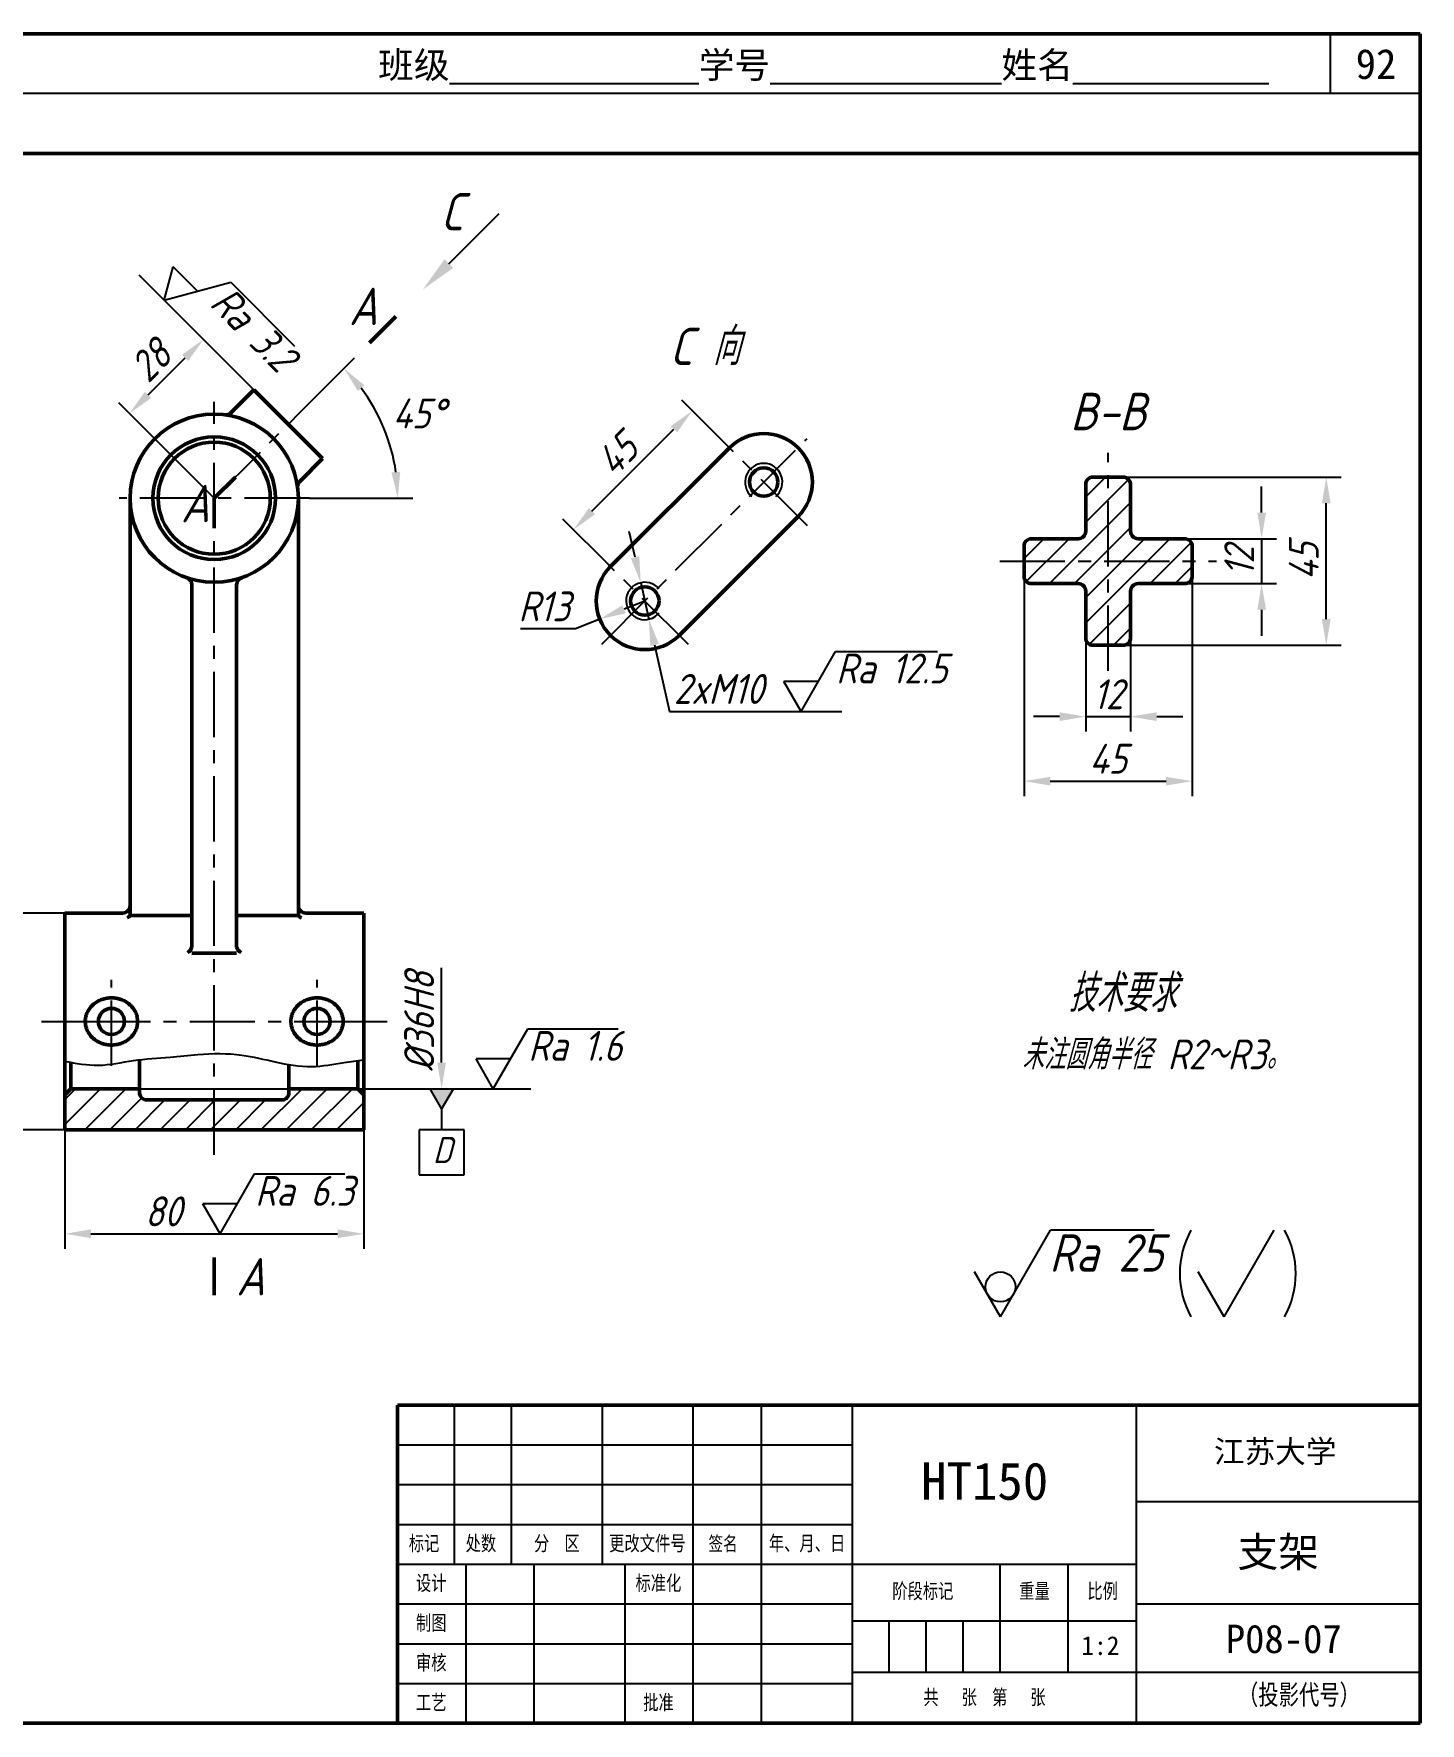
# Model space of a CAD drawing. Header units: millimetres. Extents: x 0 to 322, y 0 to 226.
# Drawn here: x 136.6 to 322, y 0 to 226 of the extents above; entities that cross this region are included whole.
import ezdxf

# ---------------------------------------------------------------- set-up
doc = ezdxf.new("R2010")
doc.units = ezdxf.units.MM
doc.header["$LTSCALE"] = 0.275
doc.linetypes.add('CENTER', pattern=[50.8, 31.75, -6.35, 6.35, -6.35])
for name, color, linetype in [('尺寸层', 7, 'Continuous'), ('点画线层', 7, 'CENTER'), ('细实线层', 7, 'Continuous')]:
    doc.layers.add(name, color=color, linetype=linetype)
doc.layers.add('粗实线层', color=7, linetype='Continuous', lineweight=50)
doc.styles.get("Standard").update_dxf_attribs({"font": 'gbeitc.shx', "height": 4, "bigfont": 'gbcbig.shx'})
doc.styles.add('宋体', font='SimSun.ttf', dxfattribs={"height": 3.5})
doc.dimstyles.new('ISO-25', dxfattribs={"dimtxt": 4, "dimasz": 3.5, "dimexe": 2, "dimexo": 0, "dimgap": 1, "dimtad": 1, "dimtoh": 1, "dimdsep": 46, "dimtxsty": 'Standard', "dimcen": 0, "dimclrd": 256, "dimclre": 256, "dimclrt": 256, "dimadec": 0, "dimazin": 0, "dimtfac": 1, "dimtmove": 0, "dimatfit": 2, "dimfxl": 0, "dimlwd": -1, "dimlwe": -1, "dimarcsym": 0})
doc.dimstyles.new('ISO-25$2', dxfattribs={"dimtxt": 4, "dimasz": 3.5, "dimexe": 2, "dimexo": 0, "dimgap": 1, "dimtad": 2, "dimtih": 1, "dimtoh": 1, "dimdsep": 46, "dimtxsty": 'Standard', "dimcen": 0, "dimclrd": 256, "dimclre": 256, "dimclrt": 256, "dimadec": 0, "dimazin": 0, "dimtfac": 1, "dimtmove": 0, "dimatfit": 2, "dimfxl": 0, "dimlwd": -1, "dimlwe": -1, "dimarcsym": 0})

# ---------------------------------------------------------------- blocks, each defined once
blk = doc.blocks.new('*D25')
at = {"layer": 'Defpoints', "color": 0, "transparency": 16777216}
for p in [(290.51, 158.45), (290.51, 152.45), (300.79, 152.45)]:
    blk.add_point(p, dxfattribs=at)
at = {"layer": '尺寸层', "transparency": 16777216}
for p, q in [((300.79, 161.95), (300.79, 165.45)), ((290.51, 158.45), (302.79, 158.45)), ((300.79, 158.45), (300.79, 152.45)), ((290.51, 152.45), (302.79, 152.45)), ((300.79, 148.95), (300.79, 145.45))]:
    blk.add_line(p, q, dxfattribs=at)
for points in [[(300.21, 161.95), (301.38, 161.95), (300.79, 158.45)], [(300.21, 148.95), (301.38, 148.95), (300.79, 152.45)]]:
    blk.add_solid(points, dxfattribs=at)
at = {"layer": '尺寸层', "transparency": 16777216, "insert": (297.79, 155.45), "char_height": 4, "attachment_point": 5, "rotation": 90}
blk.add_mtext('12', dxfattribs=at)
blk = doc.blocks.new('*D26')
at = {"layer": 'Defpoints', "color": 0, "transparency": 16777216}
for p in [(277.26, 145.2), (283.26, 145.2), (283.26, 134.65)]:
    blk.add_point(p, dxfattribs=at)
at = {"layer": '尺寸层', "transparency": 16777216}
for p, q in [((277.26, 145.2), (277.26, 132.65)), ((283.26, 145.2), (283.26, 132.65)), ((273.76, 134.65), (270.26, 134.65)), ((277.26, 134.65), (283.26, 134.65)), ((286.76, 134.65), (290.26, 134.65))]:
    blk.add_line(p, q, dxfattribs=at)
for points in [[(273.76, 135.24), (273.76, 134.07), (277.26, 134.65)], [(286.76, 135.24), (286.76, 134.07), (283.26, 134.65)]]:
    blk.add_solid(points, dxfattribs=at)
at = {"layer": '尺寸层', "transparency": 16777216, "insert": (280.26, 137.65), "char_height": 4, "attachment_point": 5}
blk.add_mtext('12', dxfattribs=at)
blk = doc.blocks.new('*D27')
at = {"layer": 'Defpoints', "color": 0, "transparency": 16777216}
for p in [(269.01, 153.45), (291.51, 153.45), (291.51, 126.02)]:
    blk.add_point(p, dxfattribs=at)
at = {"layer": '尺寸层', "transparency": 16777216}
for p, q in [((269.01, 153.45), (269.01, 124.02)), ((291.51, 153.45), (291.51, 124.02)), ((272.51, 126.02), (288.01, 126.02))]:
    blk.add_line(p, q, dxfattribs=at)
for points in [[(272.51, 126.6), (272.51, 125.44), (269.01, 126.02)], [(288.01, 126.6), (288.01, 125.44), (291.51, 126.02)]]:
    blk.add_solid(points, dxfattribs=at)
at = {"layer": '尺寸层', "transparency": 16777216, "insert": (280.26, 129.02), "char_height": 4, "attachment_point": 5}
blk.add_mtext('45', dxfattribs=at)
blk = doc.blocks.new('*D28')
at = {"layer": 'Defpoints', "color": 0, "transparency": 16777216}
for p in [(282.26, 166.7), (309.43, 166.7), (282.26, 144.2)]:
    blk.add_point(p, dxfattribs=at)
at = {"layer": '尺寸层', "transparency": 16777216}
for p, q in [((282.26, 166.7), (311.43, 166.7)), ((309.43, 147.7), (309.43, 163.2)), ((282.26, 144.2), (311.43, 144.2))]:
    blk.add_line(p, q, dxfattribs=at)
for points in [[(308.85, 163.2), (310.02, 163.2), (309.43, 166.7)], [(308.85, 147.7), (310.02, 147.7), (309.43, 144.2)]]:
    blk.add_solid(points, dxfattribs=at)
at = {"layer": '尺寸层', "transparency": 16777216, "insert": (306.43, 155.45), "char_height": 4, "attachment_point": 5, "rotation": 90}
blk.add_mtext('45', dxfattribs=at)
blk = doc.blocks.new('*D35')
at = {"layer": 'Defpoints', "color": 0, "transparency": 16777216}
for p in [(224.65, 175.57), (229.59, 170.63), (213.68, 154.72)]:
    blk.add_point(p, dxfattribs=at)
at = {"layer": '尺寸层', "transparency": 16777216}
for p, q in [((229.59, 170.63), (223.24, 176.99)), ((211.21, 162.14), (222.17, 173.1)), ((213.68, 154.72), (207.33, 161.08))]:
    blk.add_line(p, q, dxfattribs=at)
for points in [[(221.76, 173.51), (222.59, 172.69), (224.65, 175.57)], [(210.8, 162.55), (211.63, 161.73), (208.74, 159.66)]]:
    blk.add_solid(points, dxfattribs=at)
at = {"layer": '尺寸层', "transparency": 16777216, "insert": (214.57, 169.74), "char_height": 4, "attachment_point": 5, "rotation": 45}
blk.add_mtext('45', dxfattribs=at)
blk = doc.blocks.new('*D37')
at = {"layer": 'Defpoints', "color": 0, "transparency": 16777216}
for p in [(217.74, 152.56), (218.82, 147.68)]:
    blk.add_point(p, dxfattribs=at)
at = {"layer": '尺寸层', "transparency": 16777216}
for p, q in [((216.97, 155.98), (216.21, 159.4)), ((217.74, 152.56), (218.82, 147.68)), ((219.59, 144.27), (221.57, 135.36)), ((221.57, 135.36), (233.74, 135.36))]:
    blk.add_line(p, q, dxfattribs=at)
for points in [[(217.54, 156.11), (216.41, 155.85), (217.74, 152.56)], [(220.16, 144.39), (219.02, 144.14), (218.82, 147.68)]]:
    blk.add_solid(points, dxfattribs=at)
at = {"layer": '尺寸层', "transparency": 16777216, "insert": (228.16, 138.36), "char_height": 4, "attachment_point": 5}
blk.add_mtext('2xM10', dxfattribs=at)
blk = doc.blocks.new('*D38')
at = {"layer": 'Defpoints', "color": 0, "transparency": 16777216}
for p in [(218.28, 150.12), (212.25, 147.7)]:
    blk.add_point(p, dxfattribs=at)
at = {"layer": '尺寸层', "transparency": 16777216}
for p, q in [((218.28, 150.12), (215.5, 149.01)), ((212.25, 147.7), (209, 146.4)), ((209, 146.4), (201.67, 146.4))]:
    blk.add_line(p, q, dxfattribs=at)
blk.add_solid([(215.28, 149.55), (215.71, 148.46), (212.25, 147.7)], dxfattribs=at)
at = {"layer": '尺寸层', "transparency": 16777216, "insert": (204.83, 149.4), "char_height": 4, "attachment_point": 5}
blk.add_mtext('R13', dxfattribs=at)
blk = doc.blocks.new('*D39')
at = {"layer": 'Defpoints', "color": 0, "transparency": 16777216}
for p in [(172.27, 175.46), (184.4, 170.23), (147.97, 163.87), (160.69, 163.87), (173.45, 163.87)]:
    blk.add_point(p, dxfattribs=at)
at = {"layer": '尺寸层', "transparency": 16777216}
for p, q in [((172.27, 175.46), (179.46, 182.65)), ((173.45, 163.87), (187.24, 163.87))]:
    blk.add_line(p, q, dxfattribs=at)
blk.add_arc((160.69, 163.87), 24.55, 8.1761, 36.8239, dxfattribs=at)
for points in [[(179.9, 178.21), (180.78, 178.97), (178.05, 181.23)], [(185.57, 167.41), (184.4, 167.32), (185.24, 163.87)]]:
    blk.add_solid(points, dxfattribs=at)
at = {"layer": '尺寸层', "transparency": 16777216, "insert": (188.05, 175.21), "char_height": 4, "attachment_point": 5}
blk.add_mtext('45°', dxfattribs=at)
blk = doc.blocks.new('*D40')
at = {"layer": 'Defpoints', "color": 0, "transparency": 16777216}
for p in [(159.25, 185.11), (170.59, 173.77), (160.69, 163.87)]:
    blk.add_point(p, dxfattribs=at)
at = {"layer": '尺寸层', "transparency": 16777216}
for p, q in [((170.59, 173.77), (157.84, 186.52)), ((151.83, 177.69), (156.78, 182.63)), ((160.69, 163.87), (147.94, 176.62))]:
    blk.add_line(p, q, dxfattribs=at)
for points in [[(156.36, 183.05), (157.19, 182.22), (159.25, 185.11)], [(151.41, 178.1), (152.24, 177.27), (149.35, 175.21)]]:
    blk.add_solid(points, dxfattribs=at)
at = {"layer": '尺寸层', "transparency": 16777216, "insert": (152.18, 182.28), "char_height": 4, "attachment_point": 5, "rotation": 45}
blk.add_mtext('28', dxfattribs=at)
blk = doc.blocks.new('*D41')
at = {"layer": 'Defpoints', "color": 0, "transparency": 16777216}
for p in [(140.69, 79.37), (180.69, 79.37), (180.69, 65.47)]:
    blk.add_point(p, dxfattribs=at)
at = {"layer": '尺寸层', "transparency": 16777216}
for p, q in [((140.69, 79.37), (140.69, 63.47)), ((180.69, 79.37), (180.69, 63.47)), ((144.19, 65.47), (177.19, 65.47))]:
    blk.add_line(p, q, dxfattribs=at)
for points in [[(144.19, 66.06), (144.19, 64.89), (140.69, 65.47)], [(177.19, 66.06), (177.19, 64.89), (180.69, 65.47)]]:
    blk.add_solid(points, dxfattribs=at)
at = {"layer": '尺寸层', "transparency": 16777216, "insert": (153.87, 68.47), "char_height": 4, "attachment_point": 5}
blk.add_mtext('80', dxfattribs=at)
blk = doc.blocks.new('*D44')
at = {"layer": 'Defpoints', "color": 0, "transparency": 16777216}
for p in [(132.22, 108.37), (140.69, 108.37), (140.69, 79.37)]:
    blk.add_point(p, dxfattribs=at)
at = {"layer": '尺寸层', "transparency": 16777216}
for p, q in [((140.69, 108.37), (130.22, 108.37)), ((132.22, 82.87), (132.22, 104.87)), ((140.69, 79.37), (130.22, 79.37))]:
    blk.add_line(p, q, dxfattribs=at)
for points in [[(131.64, 104.87), (132.8, 104.87), (132.22, 108.37)], [(131.64, 82.87), (132.8, 82.87), (132.22, 79.37)]]:
    blk.add_solid(points, dxfattribs=at)
at = {"layer": '尺寸层', "transparency": 16777216, "insert": (129.22, 93.87), "char_height": 4, "attachment_point": 5, "rotation": 90}
blk.add_mtext('%%C58', dxfattribs=at)

msp = doc.modelspace()

# ---------------------------------------------------------------- hatches: boundary and pattern name
at = {"layer": '尺寸层'}
h = msp.add_hatch(color=256, dxfattribs=at)
h.dxf.hatch_style = 1
h.paths.add_polyline_path([(192.69, 84.875), (189.514, 84.875), (191.102, 82.125)])
at = {"layer": '细实线层'}
h = msp.add_hatch(dxfattribs=at)
h.set_pattern_fill('ANSI31', color=256, scale=0.75)
h.set_pattern_definition([(45, (0, -18.918), (-1.683798, 1.683798), [])])
edge = h.paths.add_edge_path()
edge.add_arc((282.255, 145.2), 1, 270, 360)
edge.add_line((283.255, 145.2), (283.255, 151.45))
edge.add_arc((284.255, 151.45), 1, 90, 180, ccw=False)
edge.add_line((284.255, 152.45), (290.505, 152.45))
edge.add_arc((290.505, 153.45), 1, 270, 360)
edge.add_line((291.505, 153.45), (291.505, 157.45))
edge.add_arc((290.505, 157.45), 1, 0, 90)
edge.add_line((290.505, 158.45), (284.255, 158.45))
edge.add_arc((284.255, 159.45), 1, 180, 270, ccw=False)
edge.add_line((283.255, 159.45), (283.255, 165.7))
edge.add_arc((282.255, 165.7), 1, 0, 90)
edge.add_line((282.255, 166.7), (278.255, 166.7))
edge.add_arc((278.255, 165.7), 1, 90, 180)
edge.add_line((277.255, 165.7), (277.255, 159.45))
edge.add_arc((276.255, 159.45), 1, -90, 0, ccw=False)
edge.add_line((276.255, 158.45), (270.005, 158.45))
edge.add_arc((270.005, 157.45), 1, 90, 180)
edge.add_line((269.005, 157.45), (269.005, 153.45))
edge.add_arc((270.005, 153.45), 1, 180, 270)
edge.add_line((270.005, 152.45), (276.255, 152.45))
edge.add_arc((276.255, 151.45), 1, 0, 90, ccw=False)
edge.add_line((277.255, 151.45), (277.255, 145.2))
edge.add_arc((278.255, 145.2), 1, 180, 270)
edge.add_line((278.255, 144.2), (282.255, 144.2))
h = msp.add_hatch(dxfattribs=at)
h.set_pattern_fill('ANSI31', color=256, scale=0.75)
h.paths.add_polyline_path([(160.687, 83.375), (151.687, 83.375, -0.4142136), (150.687, 84.375), (150.687, 84.875), (141.487, 84.875), (140.687, 84.075), (140.687, 79.375), (160.687, 79.375)])
h.paths.add_polyline_path([(180.687, 84.075), (179.887, 84.875), (170.687, 84.875), (170.687, 84.375, -0.4142136), (169.687, 83.375), (160.687, 83.375), (160.687, 79.375), (180.687, 79.375)])

# ---------------------------------------------------------------- linework, layer by layer
at = {"lineweight": 50}
for p, q in [((322, 226), (0, 226)), ((322, 0), (322, 226)), ((322, 210), (0, 210)), ((322, 42.56), (185.2, 42.56)), ((185.2, 42.56), (185.2, 0)), ((0, 0), (322, 0))]:
    msp.add_line(p, q, dxfattribs=at)
for p, q in [((310, 218), (310, 226)), ((322, 218), (0, 218)), ((192.8, 42.56), (192.8, 21.28)), ((200.4, 42.56), (200.4, 21.28)), ((212.56, 42.56), (212.56, 21.28)), ((224.72, 42.56), (224.72, 0)), ((233.84, 42.56), (233.84, 0)), ((246, 42.56), (246, 0)), ((284, 42.56), (284, 0)), ((185.2, 37.24), (246, 37.24)), ((185.2, 31.92), (246, 31.92)), ((284, 29.64), (322, 29.64)), ((185.2, 26.6), (246, 26.6)), ((185.2, 21.28), (284, 21.28)), ((194.32, 21.28), (194.32, 0)), ((203.44, 21.28), (203.44, 0)), ((215.6, 21.28), (215.6, 0)), ((265.76, 21.28), (265.76, 6.84)), ((274.88, 21.28), (274.88, 6.84)), ((185.2, 15.96), (246, 15.96)), ((284, 15.96), (322, 15.96)), ((246, 13.68), (284, 13.68)), ((250.94, 13.68), (250.94, 6.84)), ((255.88, 13.68), (255.88, 6.84)), ((260.82, 13.68), (260.82, 6.84)), ((185.2, 10.64), (246, 10.64)), ((246, 6.84), (322, 6.84)), ((284, 6.84), (292.172, 6.84)), ((284, 6.84), (292.172, 6.84)), ((185.2, 5.32), (246, 5.32))]:
    msp.add_line(p, q)
at = {"layer": '尺寸层'}
for p, q in [((192.055, 195.242), (198.787, 201.974)), ((153.979, 190.382), (155.174, 194.844)), ((158.44, 191.578), (155.174, 194.844)), ((157.837, 186.524), (150.641, 193.72)), ((153.979, 190.382), (162.901, 192.773)), ((162.901, 192.773), (171.442, 184.233)), ((239.187, 135.356), (243.806, 143.356)), ((243.806, 143.356), (257.448, 143.356)), ((241.497, 139.356), (236.878, 139.356)), ((239.187, 135.356), (236.878, 139.356)), ((233.74, 135.356), (244.63, 135.356)), ((191.102, 88.375), (191.102, 101.056)), ((198.015, 84.875), (202.634, 92.875)), ((202.634, 92.875), (214.712, 92.875)), ((200.325, 88.875), (195.706, 88.875)), ((198.015, 84.875), (195.706, 88.875)), ((150.687, 84.875), (170.687, 84.875)), ((179.887, 84.875), (193.102, 84.875)), ((189.514, 84.875), (191.102, 82.125)), ((189.514, 84.875), (192.69, 84.875)), ((191.102, 82.125), (192.69, 84.875)), ((193.102, 84.875), (203.021, 84.875)), ((191.102, 82.125), (191.102, 79.375)), ((194.102, 79.375), (188.102, 79.375)), ((188.102, 79.375), (188.102, 73.375)), ((194.102, 73.375), (194.102, 79.375)), ((161.474, 65.474), (166.093, 73.474)), ((166.093, 73.474), (178.171, 73.474)), ((188.102, 73.375), (194.102, 73.375)), ((163.784, 69.474), (159.165, 69.474)), ((161.474, 65.474), (159.165, 69.474)), ((265.852, 54.366), (272.549, 65.966)), ((286.436, 65.966), (272.549, 65.966)), ((295.768, 54.366), (302.465, 65.966)), ((265.852, 54.366), (262.387, 60.368)), ((295.768, 54.366), (292.303, 60.368))]:
    msp.add_line(p, q, dxfattribs=at)
msp.add_circle((265.852, 58.368), 2.001, dxfattribs=at)
for centre, start, end in [((301.813, 60.166), 151.02544, 208.97456), ((293.384, 60.166), 331.02544, 28.97456)]:
    msp.add_arc(centre, 11.973, start, end, dxfattribs=at)
for points in [[(192.632, 194.665), (191.477, 195.82), (188.59, 191.777)], [(190.519, 88.375), (191.685, 88.375), (191.102, 84.875)]]:
    msp.add_solid(points, dxfattribs=at)
at = {"layer": '点画线层'}
for p, q in [((160.687, 76.032), (160.687, 176.744)), ((160.687, 163.875), (172.269, 175.456)), ((212.518, 144.361), (239.977, 171.82)), ((240.025, 160.198), (228.422, 171.802)), ((280.255, 140.771), (280.255, 169.929)), ((173.445, 163.875), (147.971, 163.875)), ((224.116, 144.288), (212.512, 155.892)), ((265.751, 155.45), (294.746, 155.45)), ((146.937, 87.962), (146.937, 99.427)), ((174.437, 87.962), (174.437, 99.427)), ((137.568, 93.875), (143.437, 93.875)), ((143.437, 93.875), (177.937, 93.875)), ((177.937, 93.875), (183.807, 93.875))]:
    msp.add_line(p, q, dxfattribs=at)
at = {"layer": '粗实线层'}
for p, q in [((181.45, 184.637), (184.985, 188.172)), ((162.94, 175.32), (165.991, 178.37)), ((175.183, 169.178), (165.991, 178.37)), ((213.684, 154.719), (229.594, 170.629)), ((172.132, 166.127), (175.183, 169.178)), ((160.687, 163.875), (163.516, 166.703)), ((277.255, 165.7), (277.255, 159.45)), ((282.255, 166.7), (278.255, 166.7)), ((283.255, 159.45), (283.255, 165.7)), ((149.437, 108.061), (149.437, 163.875)), ((160.687, 163.875), (160.687, 159.875)), ((171.937, 108.061), (171.937, 163.875)), ((222.876, 145.527), (238.786, 161.437)), ((276.255, 158.45), (270.005, 158.45)), ((290.505, 158.45), (284.255, 158.45)), ((269.005, 157.45), (269.005, 153.45)), ((291.505, 153.45), (291.505, 157.45)), ((157.687, 103.871), (157.687, 152.296)), ((163.687, 103.871), (163.687, 152.296)), ((270.005, 152.45), (276.255, 152.45)), ((277.255, 151.45), (277.255, 145.2)), ((283.255, 145.2), (283.255, 151.45)), ((284.255, 152.45), (290.505, 152.45)), ((278.255, 144.2), (282.255, 144.2)), ((140.687, 108.375), (140.687, 93.875)), ((140.687, 108.375), (148.437, 108.375)), ((157.687, 108.061), (149.437, 108.061)), ((171.937, 108.061), (163.687, 108.061)), ((172.937, 108.375), (180.687, 108.375)), ((180.687, 108.375), (180.687, 93.875)), ((163.687, 103.023), (157.687, 103.023)), ((140.687, 93.875), (140.687, 79.375)), ((180.687, 93.875), (180.687, 79.375)), ((141.487, 84.875), (141.487, 88.412)), ((150.687, 84.375), (150.687, 88.756)), ((179.887, 84.875), (179.887, 88.64)), ((170.687, 84.375), (170.687, 88.1)), ((141.487, 84.875), (140.687, 84.075)), ((150.687, 84.875), (141.487, 84.875)), ((179.887, 84.875), (170.687, 84.875)), ((179.887, 84.875), (180.687, 84.075)), ((169.687, 83.375), (151.687, 83.375)), ((140.687, 79.375), (180.687, 79.375)), ((160.687, 62.278), (160.687, 57.278))]:
    msp.add_line(p, q, dxfattribs=at)
for centre, radius in [((160.687, 163.875), 11.25), ((160.687, 163.875), 8.2), ((160.687, 163.875), 7.5), ((234.19, 166.033), 1.9), ((218.28, 150.123), 1.9), ((146.937, 93.875), 1.75), ((174.437, 93.875), 1.75)]:
    msp.add_circle(centre, radius, dxfattribs=at)
for centre, radius, start, end in [((162.233, 176.027), 1, 262.752, 315), ((234.19, 166.033), 6.5, 315, 135), ((172.839, 165.42), 1, 135, 187.248), ((278.255, 165.7), 1, 90, 180), ((282.255, 165.7), 1, 0, 90), ((270.005, 157.45), 1, 90, 180), ((276.255, 159.45), 1, 270, 0), ((284.255, 159.45), 1, 180, 270), ((290.505, 157.45), 1, 0, 90), ((218.28, 150.123), 6.5, 135, 315), ((156.687, 152.296), 1, 0, 70.94167), ((164.687, 152.296), 1, 109.05833, 180), ((270.005, 153.45), 1, 180, 270), ((276.255, 151.45), 1, 0, 90), ((284.255, 151.45), 1, 90, 180), ((290.505, 153.45), 1, 270, 0), ((278.255, 145.2), 1, 180, 270), ((282.255, 145.2), 1, 270, 0), ((148.437, 109.375), 1, 270, 0), ((172.937, 109.375), 1, 180, 270), ((148.622, 108.64), 1, 293.41297, 324.59179), ((172.752, 108.64), 1, 215.40821, 246.58703), ((156.697, 104.011), 1, 293.93885, 351.95374), ((164.677, 104.011), 1, 188.04626, 246.06115), ((151.687, 84.375), 1, 180, 270), ((169.687, 84.375), 1, 270, 0)]:
    msp.add_arc(centre, radius, start, end, dxfattribs=at)
for points, knots in [([(143.437, 93.875), (143.437, 94.087), (143.462, 94.305), (143.562, 94.733), (143.637, 94.944), (143.834, 95.344), (143.954, 95.533), (144.229, 95.879), (144.383, 96.035), (144.702, 96.305), (144.877, 96.428), (145.253, 96.643), (145.454, 96.736), (145.87, 96.883), (146.085, 96.939), (146.515, 97.011), (146.73, 97.028), (147.144, 97.028), (147.359, 97.011), (147.789, 96.939), (148.004, 96.883), (148.42, 96.736), (148.622, 96.643), (148.998, 96.428), (149.173, 96.305), (149.491, 96.035), (149.645, 95.879), (149.92, 95.533), (150.041, 95.344), (150.237, 94.944), (150.313, 94.733), (150.413, 94.305), (150.437, 94.087), (150.437, 93.875)], [10.0618901, 10.0618901, 10.0618901, 10.0618901, 11.3353472, 11.3353472, 12.6088043, 12.6088043, 13.8822614, 13.8822614, 15.1557185, 15.1557185, 16.3977339, 16.3977339, 17.6397494, 17.6397494, 18.8817648, 18.8817648, 20.1237802, 20.1237802, 21.3657957, 21.3657957, 22.6078111, 22.6078111, 23.8498266, 23.8498266, 25.091842, 25.091842, 26.3652991, 26.3652991, 27.6387562, 27.6387562, 28.9122133, 28.9122133, 30.1856704, 30.1856704, 30.1856704, 30.1856704]), ([(170.937, 93.875), (170.937, 94.087), (170.962, 94.305), (171.062, 94.733), (171.137, 94.944), (171.334, 95.344), (171.454, 95.533), (171.729, 95.879), (171.883, 96.035), (172.202, 96.305), (172.377, 96.428), (172.753, 96.643), (172.954, 96.736), (173.37, 96.883), (173.585, 96.939), (174.015, 97.011), (174.23, 97.028), (174.644, 97.028), (174.859, 97.011), (175.289, 96.939), (175.504, 96.883), (175.92, 96.736), (176.122, 96.643), (176.498, 96.428), (176.673, 96.305), (176.991, 96.035), (177.145, 95.879), (177.42, 95.533), (177.541, 95.344), (177.737, 94.944), (177.813, 94.733), (177.913, 94.305), (177.937, 94.087), (177.937, 93.875)], [10.0618901, 10.0618901, 10.0618901, 10.0618901, 11.3353472, 11.3353472, 12.6088043, 12.6088043, 13.8822614, 13.8822614, 15.1557185, 15.1557185, 16.3977339, 16.3977339, 17.6397494, 17.6397494, 18.8817648, 18.8817648, 20.1237802, 20.1237802, 21.3657957, 21.3657957, 22.6078111, 22.6078111, 23.8498266, 23.8498266, 25.091842, 25.091842, 26.3652991, 26.3652991, 27.6387562, 27.6387562, 28.9122133, 28.9122133, 30.1856704, 30.1856704, 30.1856704, 30.1856704]), ([(150.437, 93.875), (150.437, 93.662), (150.413, 93.445), (150.313, 93.016), (150.237, 92.805), (150.041, 92.405), (149.92, 92.216), (149.645, 91.87), (149.491, 91.714), (149.173, 91.445), (148.998, 91.321), (148.622, 91.106), (148.42, 91.014), (148.004, 90.866), (147.789, 90.811), (147.359, 90.739), (147.144, 90.722), (146.937, 90.722), (146.73, 90.722), (146.515, 90.739), (146.085, 90.811), (145.87, 90.866), (145.454, 91.014), (145.253, 91.106), (144.877, 91.321), (144.702, 91.445), (144.383, 91.714), (144.229, 91.87), (143.954, 92.216), (143.834, 92.405), (143.637, 92.805), (143.562, 93.016), (143.462, 93.445), (143.437, 93.662), (143.437, 93.875)], [30.1856704, 30.1856704, 30.1856704, 30.1856704, 31.4591275, 31.4591275, 32.7325846, 32.7325846, 34.0060417, 34.0060417, 35.2794987, 35.2794987, 36.5215142, 36.5215142, 37.7635296, 37.7635296, 39.0055451, 39.0055451, 40.2475605, 40.2475605, 40.2475605, 41.4895759, 41.4895759, 42.7315914, 42.7315914, 43.9736068, 43.9736068, 45.2156222, 45.2156222, 46.4890793, 46.4890793, 47.7625364, 47.7625364, 49.0359935, 49.0359935, 50.3094506, 50.3094506, 50.3094506, 50.3094506]), ([(177.937, 93.875), (177.937, 93.662), (177.913, 93.445), (177.813, 93.016), (177.737, 92.805), (177.541, 92.405), (177.42, 92.216), (177.145, 91.87), (176.991, 91.714), (176.673, 91.445), (176.498, 91.321), (176.122, 91.106), (175.92, 91.014), (175.504, 90.866), (175.289, 90.811), (174.859, 90.739), (174.644, 90.722), (174.437, 90.722), (174.23, 90.722), (174.015, 90.739), (173.585, 90.811), (173.37, 90.866), (172.954, 91.014), (172.753, 91.106), (172.377, 91.321), (172.202, 91.445), (171.883, 91.714), (171.729, 91.87), (171.454, 92.216), (171.334, 92.405), (171.137, 92.805), (171.062, 93.016), (170.962, 93.445), (170.937, 93.662), (170.937, 93.875)], [30.1856704, 30.1856704, 30.1856704, 30.1856704, 31.4591275, 31.4591275, 32.7325846, 32.7325846, 34.0060417, 34.0060417, 35.2794987, 35.2794987, 36.5215142, 36.5215142, 37.7635296, 37.7635296, 39.0055451, 39.0055451, 40.2475605, 40.2475605, 40.2475605, 41.4895759, 41.4895759, 42.7315914, 42.7315914, 43.9736068, 43.9736068, 45.2156222, 45.2156222, 46.4890793, 46.4890793, 47.7625364, 47.7625364, 49.0359935, 49.0359935, 50.3094506, 50.3094506, 50.3094506, 50.3094506])]:
    msp.add_open_spline(points, degree=3, knots=knots, dxfattribs=at)
at = {"layer": '细实线层'}
for centre, start, end in [((234.19, 166.033), 309.89848, 230.01343), ((218.28, 150.123), 40.15377, 320.91163)]:
    msp.add_arc(centre, 2.5, start, end, dxfattribs=at)
msp.add_spline([(140.687, 88.563), (145.177, 88.02), (149.888, 88.653), (154.779, 89.106), (158.493, 89.468), (164.38, 89.377), (168.819, 88.472), (173.71, 87.839), (178.058, 88.382), (180.687, 88.744)], degree=3, dxfattribs=at)

# ---------------------------------------------------------------- texts
at = {"style": '宋体'}
for s, height, p in [('班级%%U              %%U学号%%U             %%U姓名%%U           ', 3.5, (182.613, 220.072)), ('92', 4, (313.372, 219.963)), ('江苏大学', 3, (294.419, 34.85)), ('HT150', 5, (255.242, 29.887)), ('支架', 4, (297.553, 20.904)), ('1:2', 2.5, (276.666, 9.133)), ('P08-07', 3.8, (295.994, 9.383))]:
    msp.add_text(s, height=height, dxfattribs=at).set_placement(p)
at = {"style": '宋体', "width": 0.75}
for s, height, p in [('标记', 2, (186.716, 23.071)), ('处数', 2, (194.316, 23.071)), ('分  区', 2, (203.458, 23.071)), ('更改文件号', 2, (213.508, 23.071)), ('签名', 1.9, (226.804, 23.071)), ('年、月、日', 2, (234.869, 23.071)), ('设计', 2, (187.669, 17.751)), ('标准化', 2, (217.037, 17.751)), ('阶段标记', 2, (251.378, 16.684)), ('重量', 2, (268.359, 16.684)), ('比例', 2, (277.479, 16.684)), ('制图', 2, (187.669, 12.431)), ('审核', 2, (187.669, 7.111)), ('共   张  第   张', 2, (255.543, 2.493)), ('（投影代号）', 2.66, (297.622, 2.493)), ('工艺', 2, (187.669, 1.791)), ('批准', 2, (218.069, 1.791))]:
    msp.add_text(s, height=height, dxfattribs=at).set_placement(p)
at = {"layer": '尺寸层'}
msp.add_text('Ra 3.2', height=4, rotation=315, dxfattribs=at).set_placement((159.929, 189.719))
for s, height, p in [('Ra 12.5', 4, (243.864, 139.094)), ('技术要求', 5, (274.952, 95.166, -16.935)), ('Ra 1.6', 4, (202.692, 88.613)), ('未注圆角半径 R2～R3。', 4, (268.742, 87.465)), ('D', 3.5, (189.926, 74.925)), ('Ra 6.3', 4, (166.151, 69.212)), ('Ra 25', 5, (272.384, 60.412))]:
    msp.add_text(s, height=height, dxfattribs=at).set_placement(p)
at = {"layer": '尺寸层', "insert": (188.102, 93.875), "char_height": 4, "attachment_point": 5, "rotation": 90}
msp.add_mtext('%%C36H8', dxfattribs=at)
at = {"layer": '细实线层'}
for s, p in [('C', (190.932, 199.703)), ('A', (178.697, 187.038)), ('C 向', (221.586, 181.686)), ('B-B', (275.187, 172.975)), ('A', (156.221, 160.661)), ('A', (163.627, 57.232))]:
    msp.add_text(s, height=5, dxfattribs=at).set_placement(p)

# ---------------------------------------------------------------- dimensions: what is measured, and where the dimension line sits
at = {"layer": '尺寸层'}
for p1, p2, distance, text, picture, middle in [((160.687, 163.875), (170.587, 173.774), 16.031, '28', '*D40', (152.18, 182.281)), ((213.684, 154.719), (229.594, 170.629), 6.993, '45', '*D35', (214.573, 169.741))]:
    dim = msp.add_aligned_dim(p1=p1, p2=p2, distance=distance, text=text, dimstyle='ISO-25', dxfattribs=at)
    dim.commit()
    dim.dimension.update_dxf_attribs({"geometry": picture, "text_midpoint": middle})
dim = msp.add_angular_dim_2l(base=(184.399, 170.228), line1=((160.687, 163.875), (172.269, 175.456)), line2=((173.445, 163.875), (147.971, 163.875)), dimstyle='ISO-25$2', dxfattribs=at)
dim.commit()
dim.dimension.update_dxf_attribs({"geometry": '*D39', "text_midpoint": (188.055, 175.211)})
for base, p1, p2, text, picture, middle in [((309.433, 166.7), (282.255, 144.2), (282.255, 166.7), '45', '*D28', (306.433, 155.45)), ((132.22, 108.375), (140.687, 79.375), (140.687, 108.375), '%%C58', '*D44', (129.22, 93.875))]:
    dim = msp.add_linear_dim(base=base, p1=p1, p2=p2, angle=90, text=text, dimstyle='ISO-25', dxfattribs=at)
    dim.commit()
    dim.dimension.update_dxf_attribs({"geometry": picture, "text_midpoint": middle})
dim = msp.add_linear_dim(base=(300.792, 152.45), p1=(290.505, 158.45), p2=(290.505, 152.45), angle=90, text='12', dimstyle='ISO-25', dxfattribs=at)
dim.commit()
dim.dimension.update_dxf_attribs({"geometry": '*D25', "text_midpoint": (300.792, 155.45), "dimtype": 160})
dim = msp.add_diameter_dim_2p(p1=(217.736, 152.563), p2=(218.824, 147.683), text='2xM10', dimstyle='ISO-25', dxfattribs=at)
dim.commit()
dim.dimension.update_dxf_attribs({"geometry": '*D37', "text_midpoint": (228.157, 135.356), "dimtype": 163})
dim = msp.add_radius_dim(center=(218.28, 150.123), mpoint=(212.248, 147.702), text='R13', dimstyle='ISO-25', dxfattribs=at)
dim.commit()
dim.dimension.update_dxf_attribs({"geometry": '*D38', "text_midpoint": (204.833, 149.398)})
dim = msp.add_linear_dim(base=(291.505, 126.019), p1=(269.005, 153.45), p2=(291.505, 153.45), text='45', dimstyle='ISO-25', dxfattribs=at)
dim.commit()
dim.dimension.update_dxf_attribs({"geometry": '*D27', "text_midpoint": (280.255, 129.019)})
for base, p1, p2, text, picture, middle in [((283.255, 134.653), (277.255, 145.2), (283.255, 145.2), '12', '*D26', (280.255, 134.653)), ((180.687, 65.474), (140.687, 79.375), (180.687, 79.375), '80', '*D41', (153.872, 65.474))]:
    dim = msp.add_linear_dim(base=base, p1=p1, p2=p2, text=text, dimstyle='ISO-25', dxfattribs=at)
    dim.commit()
    dim.dimension.update_dxf_attribs({"geometry": picture, "text_midpoint": middle, "dimtype": 160})

doc.saveas('drawing.dxf')
